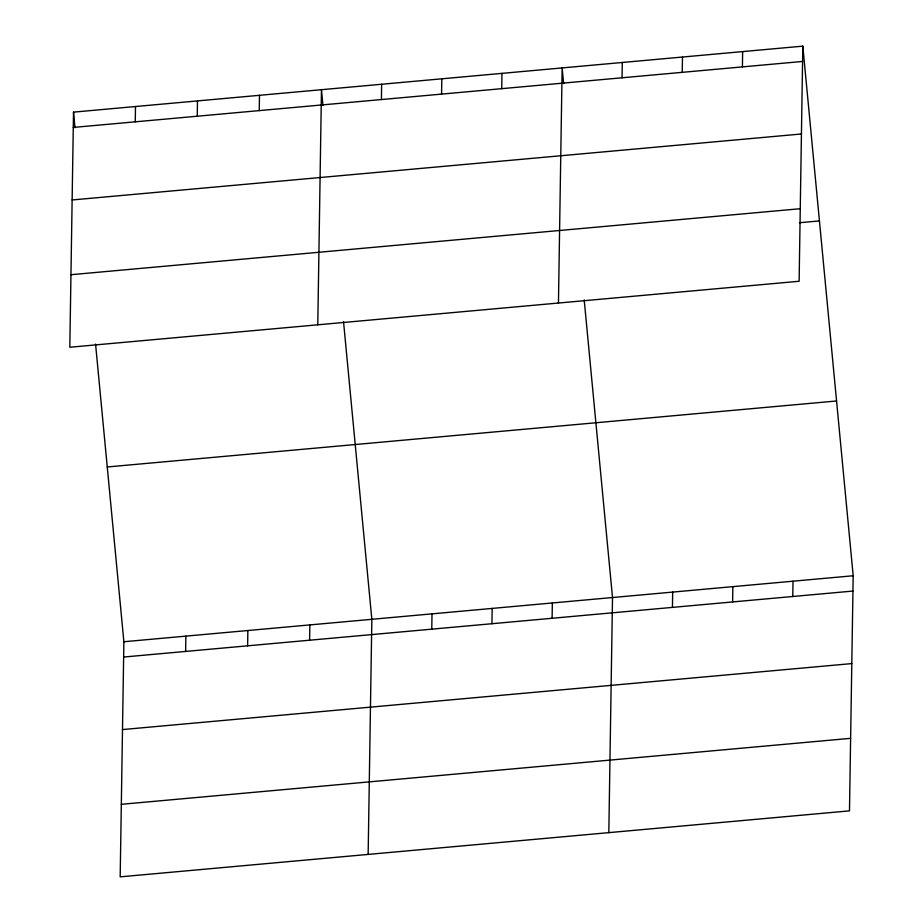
<?xml version="1.0" encoding="UTF-8"?>
<svg xmlns="http://www.w3.org/2000/svg" width="923" height="923" viewBox="0 0 923 923"><rect width="100%" height="100%" fill="white"/><g stroke="black" fill="none" stroke-linecap="round" stroke-linejoin="round"><path stroke-width="1.38" d="M73.517 112.133L69.813 347.244L799.122 281.261L802.814 46.15L73.517 112.133L74.994 127.766M95.565 344.071L123.878 641.739L120.186 876.85L849.483 810.867L853.187 575.756L802.814 46.15M135.266 121.824L135.496 106.526M185.627 651.43L185.869 636.132M197.257 116.217L197.487 100.919M247.618 645.823L247.86 630.524M259.248 110.61L259.478 95.311M309.609 640.216L309.851 624.917M317.777 324.804L321.469 89.704L322.958 105.326M368.15 854.41L371.842 619.31L343.529 321.631M381.407 99.557L381.637 84.258M431.768 629.163L432.01 613.864M441.563 94.111L441.805 78.813M491.936 623.717L492.178 608.419M501.731 88.666L501.974 73.367M552.104 618.272L552.346 602.973M558.45 303.032L562.142 67.921L563.63 83.555M608.822 832.638L612.514 597.539L584.201 299.86M622.067 77.774L622.31 62.487M672.44 607.392L672.682 592.093M682.235 72.329L682.478 57.041M732.608 601.946L732.85 586.647M742.404 66.894L742.646 51.596M792.776 596.5L793.019 581.202M73.275 127.432L802.572 61.449M72.132 199.968L801.429 133.985M70.956 274.708L800.264 208.713M799.376 222.731L819.439 220.92M107.253 466.969L836.561 400.986M123.878 641.739L853.187 575.756M123.636 657.038L852.944 591.055M122.505 729.574L851.802 663.591M121.328 804.314L850.625 738.331"/></g></svg>
